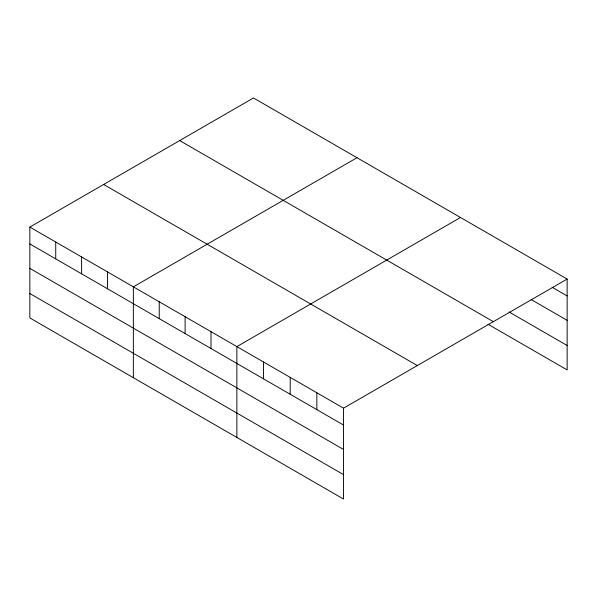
<?xml version="1.0" encoding="UTF-8"?>
<svg xmlns="http://www.w3.org/2000/svg" width="597" height="597" viewBox="0 0 597 597"><rect width="100%" height="100%" fill="white"/><g stroke="black" fill="none" stroke-linecap="round" stroke-linejoin="round"><path stroke-width="0.9" d="M29.85 227.076L343.514 408.176L343.514 499.032L29.85 317.94L29.85 227.076L253.486 97.968L567.15 279.06L567.15 369.924L487.95 324.193M356.991 157.727L133.362 286.844L133.362 377.7M460.503 217.487L236.867 346.603L236.867 437.459M343.514 408.176L567.15 279.06M552.247 287.321L567.15 295.925M531.076 299.515L567.15 320.343M509.122 312L567.15 345.499M179.682 140.571L493.353 321.664M103.647 184.473L417.318 365.565M29.85 243.942L343.514 425.034M29.85 268.366L343.514 449.459M29.85 293.523L343.514 474.615M316.85 392.781L316.85 409.646M290.194 377.386L290.194 394.251M263.531 361.991L263.531 378.856M210.995 331.663L210.995 348.529M185.115 316.723L185.115 333.581M159.235 301.783L159.235 318.641M107.482 271.904L107.482 288.761M81.602 256.964L81.602 273.822M55.73 242.024L55.73 258.882"/></g></svg>
